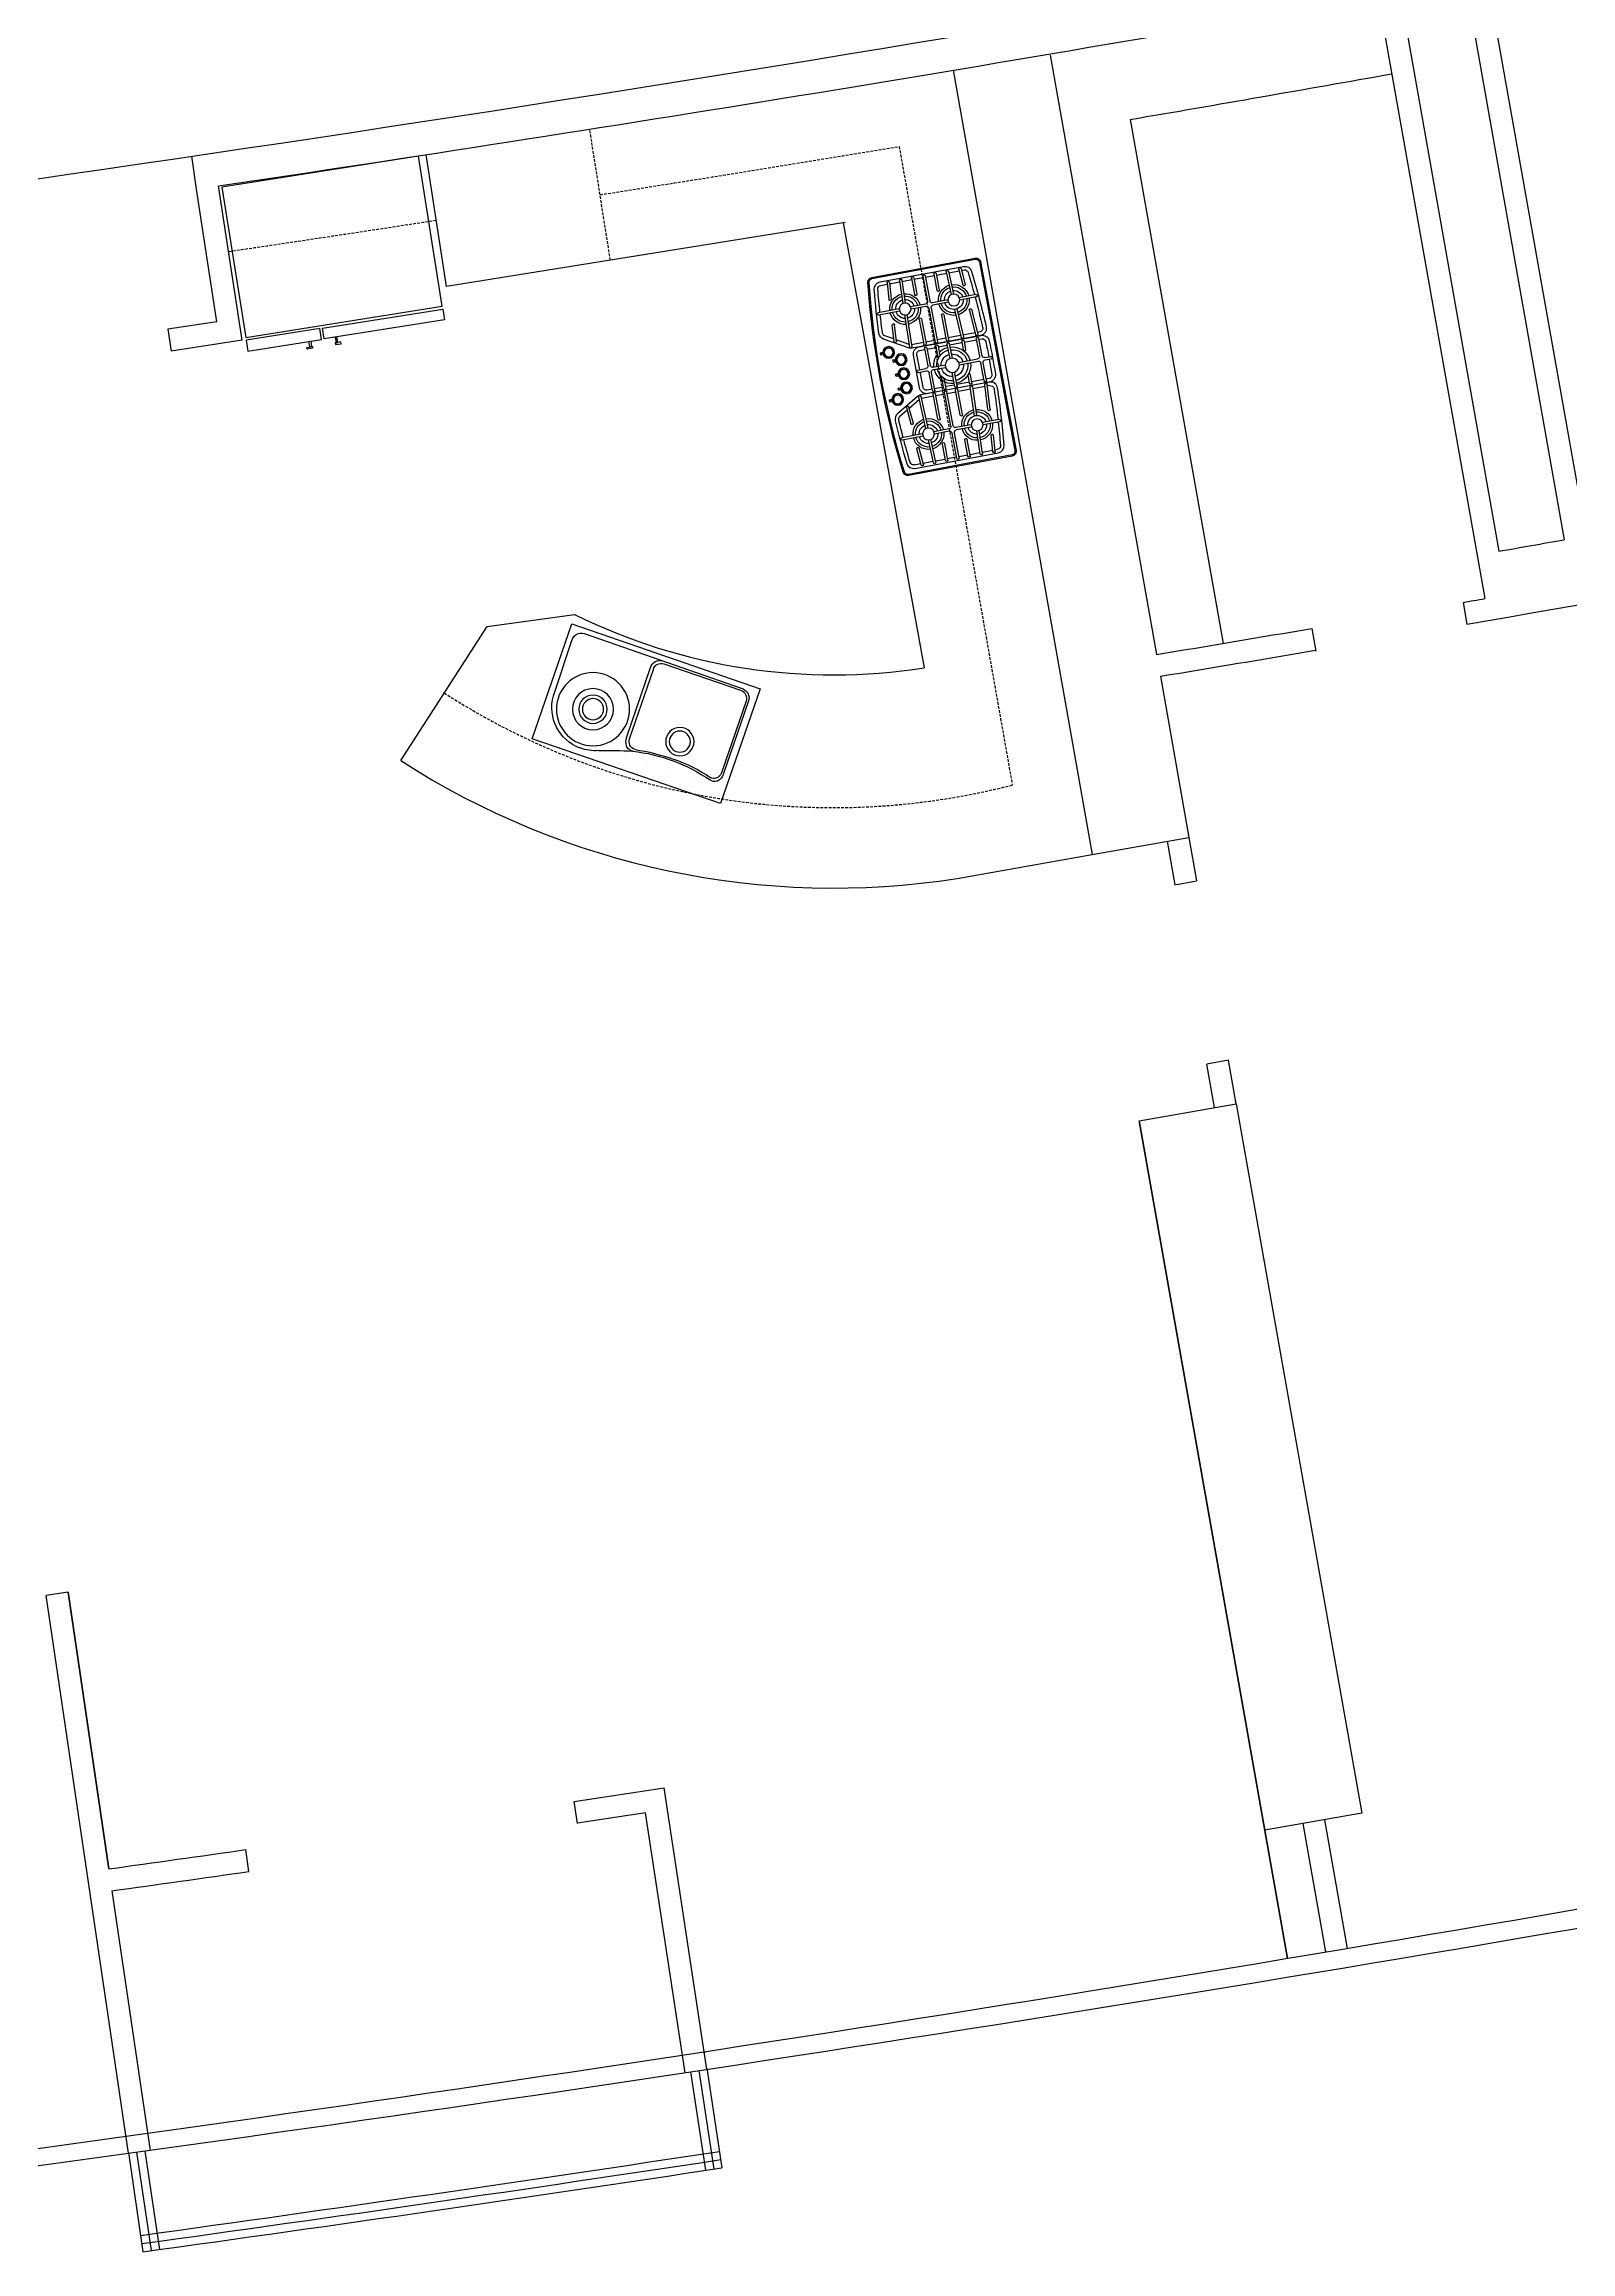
# Model space of a CAD drawing. Header units: inches. Extents: x 5 to 2671, y 4 to 1117.
# Drawn here: x 1269.1 to 1545.2, y 153.7 to 552.8 of the extents above; entities that cross this region are included whole.
import ezdxf

# ---------------------------------------------------------------- set-up
doc = ezdxf.new("R2010")
doc.units = ezdxf.units.IN
doc.header["$MEASUREMENT"] = 0
doc.linetypes.add('DASHED', pattern=[0.75, 0.5, -0.25])
doc.layers.add('app-u4', color=7, linetype='Continuous')
doc.styles.get("Standard").update_dxf_attribs({"font": 'arial.ttf'})

# ---------------------------------------------------------------- blocks, each defined once
blk = doc.blocks.new('fridge')
at = {"color": 1}
for points, elevation in [([(-1899.78, -329.93), (-1899.78, -331.93), (-1921.78, -331.93), (-1921.78, -329.93)], -0.01), ([(-1901.63, -328.61), (-1902.63, -328.61), (-1902.63, -328.93), (-1901.63, -328.93)], -0.02), ([(-1901.78, -329.93), (-1901.78, -328.93), (-1902.1, -328.93), (-1902.1, -329.93)], -0.01), ([(-1899.29, -329.93), (-1899.29, -331.93), (-1885.78, -331.93), (-1885.78, -329.93)], -0.01), ([(-1897.43, -328.61), (-1896.43, -328.61), (-1896.43, -328.93), (-1897.43, -328.93)], -0.02), ([(-1897.29, -329.93), (-1897.29, -328.93), (-1896.96, -328.93), (-1896.96, -329.93)], -0.01), ([(-1885.78, -359.93), (-1885.78, -332.43), (-1921.78, -332.43), (-1921.78, -359.93)], -0.02)]:
    blk.add_lwpolyline(points, close=True, dxfattribs=dict(at, elevation=elevation))
blk = doc.blocks.new('A$C4D583787')
for p, q in [((0, 21.98), (0, 0)), ((36.01, 21.98), (0, 21.98)), ((36.01, 0), (36.01, 21.98)), ((2.35, 19.95), (2.35, 19.95)), ((16.05, 16.05), (16.05, 2.84)), ((16.64, 16.28), (16.64, 2.97)), ((17.23, 19.96), (17.23, 19.96)), ((21.33, 19.96), (21.33, 19.96)), ((25.42, 19.96), (25.42, 19.96)), ((29.67, 19.96), (29.67, 19.96)), ((34.38, 2.93), (34.38, 16.66)), ((34.76, 2.93), (34.76, 16.67)), ((1.12, 13.39), (1.03, 2.85)), ((0, 0), (36.01, 0)), ((3.07, 0.89), (32.75, 1.03)), ((18.09, 1.44), (32.77, 1.42))]:
    blk.add_line(p, q)
for centre, radius in [((8.66, 13.34), 6.61), ((8.66, 13.34), 3.72), ((25.42, 13.77), 2.56), ((8.66, 13.34), 2.56), ((8.66, 13.34), 1.91), ((25.42, 13.77), 1.91)]:
    blk.add_circle(centre, radius)
for centre, radius, start, end in [((8.88, 12.96), 7.77, 90.99, 176.8361), ((8.99, 13.16), 7.57, 66.1056, 91.8117), ((29.89, 65.74), 49.02, 248.6587, 255.8378), ((18.58, 16.16), 2.53, 140.1304, 182.5301), ((17.71, 16.67), 1.54, 76.9285, 133.9141), ((18.36, 16.15), 1.72, 137.3475, 175.611), ((18.09, 16.39), 1.37, 84.7764, 137.3475), ((24.66, 47.13), 29.7, 256.8457, 271.4733), ((25.31, 57.69), 40.56, 259.9368, 270.0782), ((25.32, 45.35), 28.23, 270.0862, 285.4435), ((24.63, 48.1), 30.67, 271.485, 285.5278), ((33.28, 17.07), 1.55, 54.813, 106.4991), ((32.92, 16.78), 1.36, 54.4715, 93.6546), ((32.79, 16.59), 1.6, 2.397, 54.4715), ((32.76, 16.89), 2.01, 353.6673, 45.7261), ((2.8, 2.65), 1.78, 173.4898, 230.5256), ((3.07, 3.66), 2.77, 239.4603, 270.0149), ((17.8, 2.71), 1.75, 175.5853, 268.6905), ((18.05, 2.86), 1.42, 175.3421, 271.514), ((32.85, 3.27), 2.24, 267.6645, 305.8974), ((32.8, 3), 1.58, 268.8065, 357.615), ((32.89, 2.83), 1.88, 312.759, 3.0501)]:
    blk.add_arc(centre, radius, start, end)
at = {"flags": 8}
for tag in ['MATERIAL', 'PRODUCT', 'TRADENAME', 'MODELNUMBER']:
    blk.add_attdef(tag, (18, 10.99), '', height=0.001, dxfattribs=at)
blk = doc.blocks.new('Cooktop')
at = {"color": 1}
for p, q in [((655.42, -564.77), (655.42, -564.77)), ((655.42, -568.03), (655.42, -565.46)), ((656.42, -568.03), (656.42, -565.43)), ((616.87, -570.91), (623.71, -570.45)), ((616.88, -576.38), (626.72, -575.99)), ((616.94, -571.91), (623.64, -571.46)), ((617.54, -570.86), (617.54, -569.79)), ((617.54, -576.35), (617.54, -571.87)), ((628.69, -566.78), (628.69, -573.91)), ((629.69, -566.78), (629.69, -573.91)), ((633.12, -575.74), (645.23, -575.26)), ((634.54, -569.73), (645.17, -569.03)), ((634.71, -570.73), (645.26, -570.02)), ((644.42, -568.04), (644.42, -569.08)), ((644.43, -570.08), (644.43, -575.29)), ((646.79, -569.03), (654.42, -569.03)), ((646.79, -570.03), (654.43, -570.03)), ((646.98, -575.26), (650.52, -575.26)), ((655.43, -579.06), (655.43, -571.03)), ((656.43, -579.12), (656.43, -571.03)), ((664.81, -569.03), (657.42, -569.03)), ((664.81, -570.03), (657.43, -570.03)), ((664.85, -575.26), (661.31, -575.26)), ((677.15, -570.7), (666.6, -570.01)), ((678.74, -575.71), (666.63, -575.25)), ((677.31, -569.71), (666.68, -569.02)), ((667.42, -568.03), (667.42, -569.07)), ((667.43, -570.07), (667.43, -575.28)), ((682.16, -566.75), (682.16, -573.88)), ((683.16, -566.75), (683.16, -573.88)), ((694.97, -576.34), (685.13, -575.96)), ((694.98, -570.87), (688.15, -570.42)), ((694.92, -571.87), (688.21, -571.43)), ((694.31, -570.83), (694.31, -569.75)), ((694.32, -576.32), (694.31, -571.83)), ((616.9, -581.59), (623.96, -581.59)), ((616.9, -582.59), (623.96, -582.59)), ((616.92, -577.38), (626.78, -576.99)), ((617.54, -581.59), (617.54, -577.35)), ((617.54, -586.38), (617.54, -582.59)), ((628.69, -578.79), (628.69, -585.38)), ((629.69, -578.79), (629.69, -585.38)), ((633.14, -576.74), (645.28, -576.26)), ((634.56, -581.59), (645.27, -581.59)), ((634.56, -582.59), (645.28, -582.59)), ((644.43, -576.29), (644.43, -581.59)), ((644.43, -582.59), (644.43, -586.38)), ((646.85, -581.59), (652.81, -581.59)), ((646.85, -582.59), (652.84, -582.59)), ((646.98, -576.26), (650.52, -576.26)), ((655.44, -590.18), (655.43, -584.97)), ((656.44, -590.18), (656.43, -584.91)), ((664.87, -582.59), (658.68, -582.59)), ((664.87, -581.59), (658.7, -581.59)), ((664.85, -576.26), (661.31, -576.26)), ((678.71, -576.71), (666.57, -576.25)), ((677.31, -582.57), (666.58, -582.58)), ((677.31, -581.57), (666.6, -581.58)), ((667.43, -576.28), (667.43, -581.58)), ((667.43, -582.58), (667.43, -586.37)), ((682.17, -578.77), (682.18, -585.36)), ((683.17, -578.77), (683.18, -585.36)), ((694.93, -577.34), (685.08, -576.96)), ((694.96, -581.55), (687.9, -581.56)), ((694.96, -582.55), (687.9, -582.56)), ((694.32, -581.55), (694.32, -577.32)), ((694.33, -586.34), (694.32, -582.55)), ((616.9, -586.38), (627.69, -586.38)), ((616.9, -587.38), (627.69, -587.38)), ((616.9, -591.18), (623.96, -591.18)), ((616.9, -592.18), (623.96, -592.18)), ((617.54, -591.18), (617.54, -587.38)), ((617.54, -596.39), (617.54, -592.18)), ((628.69, -588.38), (628.69, -594.74)), ((629.69, -588.38), (629.69, -594.74)), ((630.69, -586.38), (645.27, -586.38)), ((630.69, -587.38), (645.28, -587.38)), ((634.56, -591.18), (645.27, -591.18)), ((634.56, -592.18), (645.28, -592.18)), ((644.43, -587.38), (644.44, -591.18)), ((644.44, -592.18), (644.44, -597.31)), ((646.85, -586.38), (650.86, -586.38)), ((646.85, -587.38), (651.99, -587.38)), ((646.85, -591.18), (654.44, -591.18)), ((646.85, -592.18), (654.44, -592.18)), ((655.44, -596.61), (655.44, -593.18)), ((656.44, -596.62), (656.44, -593.18)), ((664.87, -591.18), (657.44, -591.18)), ((664.87, -592.18), (657.44, -592.18)), ((664.87, -587.38), (659.53, -587.38)), ((664.87, -586.38), (660.65, -586.38)), ((681.18, -587.36), (666.58, -587.37)), ((677.32, -592.16), (666.59, -592.17)), ((681.18, -586.36), (666.6, -586.37)), ((677.31, -591.16), (666.6, -591.17)), ((667.43, -587.37), (667.44, -591.17)), ((667.44, -592.17), (667.44, -597.3)), ((682.18, -588.36), (682.19, -594.72)), ((683.18, -588.36), (683.19, -594.72)), ((694.96, -586.34), (684.18, -586.35)), ((694.96, -587.34), (684.18, -587.35)), ((694.97, -591.14), (687.91, -591.15)), ((694.97, -592.14), (687.91, -592.15)), ((694.33, -591.14), (694.33, -587.34)), ((694.34, -596.35), (694.33, -592.14)), ((616.89, -602.65), (623.92, -603.2)), ((616.9, -597.37), (626.75, -597.7)), ((616.94, -596.37), (626.74, -596.7)), ((616.97, -601.65), (624, -602.2)), ((617.54, -601.69), (617.54, -597.39)), ((617.54, -605.48), (617.54, -602.7)), ((628.69, -599.63), (628.69, -608.58)), ((629.69, -599.63), (629.69, -608.58)), ((631.59, -597.86), (645.27, -598.32)), ((631.66, -596.87), (645.28, -597.32)), ((641.84, -604.3), (634.8, -603.74)), ((641.92, -603.3), (634.88, -602.75)), ((644.11, -598.29), (641.24, -603.25)), ((680.21, -596.84), (666.59, -597.31)), ((680.29, -597.84), (666.61, -598.31)), ((667.77, -598.27), (670.64, -603.23)), ((669.97, -603.29), (677, -602.73)), ((670.05, -604.28), (677.08, -603.72)), ((682.19, -599.6), (682.2, -608.55)), ((683.19, -599.6), (683.2, -608.55)), ((694.94, -596.33), (685.13, -596.67)), ((694.97, -597.33), (685.13, -597.67)), ((694.92, -601.61), (687.88, -602.17)), ((695, -602.61), (687.96, -603.17)), ((694.34, -601.66), (694.34, -597.35)), ((694.35, -605.44), (694.34, -602.66)), ((640.69, -604.21), (638.69, -607.66)), ((671.2, -604.19), (673.19, -607.64))]:
    blk.add_line(p, q, dxfattribs=at)
for points in [[(698.34, -608.52), (698.34, -564.27, 0.414214), (696.34, -562.27), (615.54, -562.27, 0.414214), (613.54, -564.27), (613.54, -608.62, 0.381435), (615.31, -610.6, 0.057281), (696.57, -610.5, 0.380724)], [(697.84, -608.52), (697.84, -564.27, 0.414214), (696.34, -562.77), (615.54, -562.77, 0.414214), (614.04, -564.27), (614.04, -608.62, 0.381435), (615.37, -610.11, 0.057281), (696.51, -610.01, 0.380724)], [(637.24, -609.91, -0.013142), (618.73, -608.46, -0.38399), (616.04, -605.48), (616.04, -569.79, -0.383444), (618.72, -566.8, -0.016666), (642.81, -565.05, -0.425693), (645.92, -568.04), (645.94, -597.31, -0.131778), (645.54, -598.81), (639.99, -608.41, -0.281855)], [(648.86, -564.86, 0.407689), (645.92, -567.86), (645.94, -594.31, 0.414214), (648.94, -597.31), (662.94, -597.3, 0.414214), (665.94, -594.3), (665.92, -567.81, 0.409349), (662.97, -564.81, 0.009741)], [(674.65, -609.89, 0.013142), (693.16, -608.42, 0.38399), (695.85, -605.44), (695.81, -569.75, 0.383444), (693.13, -566.77, 0.016666), (669.04, -565.03, 0.425693), (665.92, -568.03), (665.94, -597.3, 0.131778), (666.34, -598.8), (671.9, -608.4, 0.281855)]]:
    blk.add_lwpolyline(points, format="xyb", close=True, dxfattribs=at)
for points in [[(655.42, -566.27, 0.004527), (648.89, -566.36, 0.407689), (647.42, -567.86), (647.42, -569.03)], [(664.42, -569.03), (664.42, -567.81, 0.409349), (662.95, -566.31, 0.004521), (656.42, -566.26, 0.004521)], [(647.44, -592.18), (647.44, -594.31, 0.414214), (648.94, -595.81), (655.44, -595.8)], [(656.44, -595.8), (662.94, -595.8, 0.414214), (664.44, -594.3), (664.44, -592.18)]]:
    blk.add_lwpolyline(points, format="xyb", dxfattribs=at)
for points in [[(647.43, -570.03), (647.43, -575.26)], [(664.43, -575.26), (664.43, -570.03)], [(647.43, -576.26), (647.43, -581.59)], [(647.43, -582.59), (647.43, -586.38)], [(664.43, -581.59), (664.43, -576.26)], [(664.43, -586.38), (664.43, -582.59)], [(647.43, -587.38), (647.44, -591.18)], [(664.44, -591.18), (664.43, -587.38)]]:
    blk.add_lwpolyline(points, dxfattribs=at)
for points in [[(645.34, -610.65), (646.38, -610.65), (646.38, -609.7), (645.34, -609.7)], [(645.82, -610.26), (645.95, -610.26), (645.95, -609.7), (645.82, -609.7)], [(649.44, -606.15), (650.48, -606.15), (650.48, -605.19), (649.44, -605.19)], [(649.92, -605.76), (650.05, -605.76), (650.05, -605.19), (649.92, -605.19)], [(655.48, -606.15), (656.53, -606.15), (656.53, -605.19), (655.48, -605.19)], [(655.97, -605.76), (656.1, -605.76), (656.1, -605.19), (655.97, -605.19)], [(661.51, -606.15), (662.56, -606.15), (662.56, -605.19), (661.51, -605.19)], [(661.99, -605.76), (662.13, -605.76), (662.13, -605.19), (661.99, -605.19)], [(665.48, -610.74), (666.53, -610.74), (666.53, -609.79), (665.48, -609.79)], [(665.97, -610.36), (666.1, -610.36), (666.1, -609.79), (665.97, -609.79)]]:
    blk.add_lwpolyline(points, close=True, dxfattribs=at)
for centre, radius in [((629.19, -576.35), 2.49), ((682.67, -576.32), 2.49), ((655.76, -582.02), 2.98), ((629.19, -597.19), 2.49), ((649.96, -602.72), 2.47), ((649.96, -602.72), 1.97), ((649.96, -602.72), 1.85), ((656.01, -602.72), 2.47), ((656.01, -602.72), 1.97), ((656.01, -602.72), 1.85), ((662.03, -602.72), 2.47), ((662.03, -602.72), 1.97), ((662.03, -602.72), 1.85), ((682.69, -597.16), 2.49), ((645.86, -607.22), 2.47), ((645.86, -607.22), 1.97), ((645.86, -607.22), 1.85), ((666.01, -607.32), 2.47), ((666.01, -607.32), 1.97), ((666.01, -607.32), 1.85)]:
    blk.add_circle(centre, radius, dxfattribs=at)
for centre, radius, start, end in [((629.19, -566.78), 0.5, 0, 180), ((657.12, -927.1), 360.83, 92.2646, 94.3603), ((642.92, -568.04), 1.5, 0.02817, 92.2646), ((655.92, -565.46), 0.5, 356.97282, 179.97183), ((668.92, -568.03), 1.5, 87.79174, 180.02817), ((655.08, -927.1), 360.83, 85.69604, 87.79174), ((682.66, -566.75), 0.5, 0.05634, 180.05634), ((616.9, -571.41), 0.5, 93.80195, 273.80195), ((619.04, -569.79), 1.5, 96.08383, 180), ((657.12, -927.1), 360.83, 94.51957, 96.08383), ((629.19, -576.35), 6.49, 94.41608, 178.22125), ((623.67, -570.96), 0.504, 266.37697, 101.22693), ((629.19, -576.35), 5.49, 95.222, 177.48395), ((629.19, -576.35), 3.97, 97.22913, 175.64846), ((629.19, -576.35), 6.49, 6.30472, 85.58392), ((629.19, -576.35), 5.49, 7.04201, 84.778), ((629.19, -576.35), 3.97, 277.22913, 82.77087), ((634.62, -570.23), 0.502, 88.13698, 279.46692), ((645.2, -569.53), 0.5, 273.80195, 93.80195), ((645.24, -575.76), 0.5, 272.26298, 92.26298), ((646.79, -569.53), 0.5, 90, 270), ((646.98, -575.76), 0.5, 90, 270), ((655.76, -582.02), 7.75, 92.42937, 176.83563), ((655.76, -582.02), 6.56, 92.86679, 176.25887), ((650.52, -575.76), 0.5, 270, 90), ((654.42, -568.03), 1, 270, 0.02775), ((654.43, -571.03), 1, 0.02817, 90), ((657.42, -568.03), 1, 180.02817, 270), ((657.43, -571.03), 1, 90, 180.02817), ((655.76, -582.02), 7.75, 3.16437, 85.03002), ((655.76, -582.02), 6.56, 3.74113, 84.11722), ((661.31, -575.76), 0.5, 90, 270), ((664.81, -569.53), 0.5, 270, 90), ((664.85, -575.76), 0.5, 270, 90), ((666.61, -575.75), 0.5, 87.79336, 267.79336), ((666.65, -569.52), 0.5, 86.25439, 266.25439), ((682.67, -576.32), 6.49, 94.47242, 173.75162), ((677.23, -570.21), 0.502, 260.58942, 91.91936), ((682.67, -576.32), 5.49, 95.27834, 173.01433), ((682.67, -576.32), 3.97, 97.28547, 262.82722), ((655.08, -927.1), 360.83, 83.97251, 85.53677), ((682.67, -576.32), 6.49, 1.83509, 85.64026), ((682.67, -576.32), 5.49, 2.57239, 84.83434), ((682.67, -576.32), 3.97, 4.40788, 82.82722), ((688.18, -570.93), 0.504, 78.82941, 273.67937), ((692.81, -569.75), 1.5, 0.05634, 83.97251), ((694.95, -571.37), 0.5, 266.25439, 86.25439), ((616.9, -576.88), 0.5, 92.26298, 272.26298), ((616.9, -582.09), 0.5, 90, 270), ((629.19, -576.35), 6.49, 187.053, 265.58392), ((629.19, -576.35), 5.49, 187.92744, 264.778), ((623.96, -582.09), 0.5, 270, 90), ((629.19, -576.35), 3.97, 190.10614, 262.77087), ((629.19, -576.35), 6.49, 274.41608, 357.47429), ((629.19, -576.35), 5.49, 275.222, 356.59985), ((634.56, -582.09), 0.5, 90, 270.00066), ((645.27, -582.09), 0.5, 270, 90), ((646.85, -582.09), 0.5, 90, 270), ((655.76, -582.02), 7.75, 184.2334, 267.62697), ((655.76, -582.02), 6.56, 185.00582, 267.18955), ((655.76, -582.02), 4.74, 93.95432, 174.82414), ((655.76, -582.02), 4.74, 186.92914, 266.10202), ((655.76, -582.02), 4.74, 5.17586, 81.84234), ((655.76, -582.02), 6.56, 275.93912, 354.99418), ((655.76, -582.02), 4.74, 278.214, 353.07086), ((655.76, -582.02), 7.75, 325.71814, 355.7666), ((664.87, -582.09), 0.5, 270, 90), ((666.6, -582.08), 0.5, 90.05634, 270.05634), ((682.67, -576.32), 6.49, 182.58205, 265.64026), ((682.67, -576.32), 5.49, 183.45649, 264.83434), ((677.31, -582.07), 0.5, 270.05568, 90.05634), ((682.67, -576.32), 3.97, 277.28547, 349.9502), ((682.67, -576.32), 5.49, 275.27834, 352.1289), ((682.67, -576.32), 6.49, 274.47242, 353.00334), ((687.9, -582.06), 0.5, 90.05634, 270.05634), ((694.95, -576.84), 0.5, 267.79336, 87.79336), ((694.96, -582.05), 0.5, 270.05634, 90.05634), ((616.9, -586.88), 0.5, 90, 270), ((616.9, -591.68), 0.5, 90, 270), ((629.19, -597.19), 6.49, 94.41608, 174.52229), ((629.19, -597.19), 5.49, 95.222, 173.87495), ((623.96, -591.68), 0.5, 270, 90), ((629.19, -597.19), 3.97, 97.22913, 172.26414), ((627.69, -585.38), 1, 270, 360), ((627.69, -588.38), 1, 0, 90.00066), ((630.69, -585.38), 1, 180, 270), ((630.69, -588.38), 1, 90.00066, 180), ((629.19, -597.19), 6.49, 1.62301, 85.58392), ((629.19, -597.19), 5.49, 2.27035, 84.778), ((629.19, -597.19), 3.97, 3.88116, 82.77087), ((634.56, -591.68), 0.5, 90, 270.00066), ((645.27, -586.88), 0.5, 270, 90), ((645.27, -591.68), 0.5, 270, 90), ((646.85, -586.88), 0.5, 90, 270), ((646.85, -591.68), 0.5, 90, 270), ((654.44, -590.18), 1, 270, 0.02817), ((654.44, -593.18), 1, 0.02817, 90), ((655.76, -582.02), 7.75, 275.02632, 316.18877), ((657.44, -590.18), 1, 180.02817, 270), ((657.44, -593.18), 1, 90, 180.02817), ((664.87, -586.88), 0.5, 270, 90), ((664.87, -591.68), 0.5, 270, 90), ((666.6, -586.87), 0.5, 90.05634, 270.05634), ((666.61, -591.67), 0.5, 90.05634, 270.05634), ((682.69, -597.16), 6.49, 94.47242, 178.43333), ((682.69, -597.16), 5.49, 95.27834, 177.78599), ((677.32, -591.66), 0.5, 270.05568, 90.05634), ((682.69, -597.16), 3.97, 97.28547, 176.17519), ((681.18, -585.36), 1, 270.05634, 0.05634), ((681.18, -588.36), 1, 0.05634, 90.05568), ((684.18, -585.35), 1, 180.05634, 270.05634), ((684.18, -588.35), 1, 90.05568, 180.05634), ((682.69, -597.16), 6.49, 5.53406, 85.64026), ((682.69, -597.16), 5.49, 6.1814, 84.83434), ((682.69, -597.16), 3.97, 7.7922, 82.82722), ((687.91, -591.65), 0.5, 90.05634, 270.05634), ((694.96, -586.84), 0.5, 270.05634, 90.05634), ((694.97, -591.64), 0.5, 270.05634, 90.05634), ((616.92, -596.87), 0.5, 88.07265, 268.07265), ((616.93, -602.15), 0.5, 85.49622, 265.49622), ((629.19, -597.19), 6.49, 183.35486, 265.58392), ((629.19, -597.19), 5.49, 184.31979, 264.778), ((623.96, -602.7), 0.5, 265.49622, 85.49622), ((629.19, -597.19), 3.97, 186.72547, 262.77087), ((629.19, -597.19), 3.97, 277.22913, 349.42115), ((629.19, -597.19), 5.49, 275.222, 351.82682), ((629.19, -597.19), 6.49, 274.41608, 352.79175), ((634.84, -603.24), 0.5, 85.49622, 265.49622), ((641.88, -603.8), 0.5, 265.49622, 85.49622), ((642.96, -597.23), 1.5, 357.4937, 358.10082), ((645.27, -597.82), 0.5, 268.07265, 88.07265), ((655.94, -596.61), 0.5, 180.02817, 3.02718), ((666.61, -597.81), 0.5, 91.9837, 271.9837), ((668.92, -597.22), 1.5, 181.95552, 182.56264), ((670.01, -603.79), 0.5, 94.56012, 274.56012), ((682.69, -597.16), 6.49, 187.26459, 265.64026), ((677.04, -603.22), 0.5, 274.56012, 94.56012), ((682.69, -597.16), 5.49, 188.22952, 264.83434), ((682.69, -597.16), 3.97, 190.63519, 262.82722), ((682.69, -597.16), 6.49, 274.47242, 356.70148), ((682.69, -597.16), 5.49, 275.27834, 355.73655), ((682.69, -597.16), 3.97, 277.28547, 353.33088), ((687.92, -602.67), 0.5, 94.56012, 274.56012), ((694.96, -602.11), 0.5, 274.56012, 94.56012), ((694.96, -596.83), 0.5, 271.9837, 91.9837), ((619.04, -605.48), 1.5, 180, 264.02517), ((655.5, -257.08), 351.8, 264.02517, 265.62882), ((629.19, -608.58), 0.5, 180, 0), ((655.5, -257.08), 351.8, 265.79214, 267.03688), ((637.39, -606.91), 1.5, 267.03688, 330), ((674.49, -606.89), 1.5, 210.05634, 273.01946), ((656.04, -257.08), 351.8, 273.01946, 274.2642), ((682.7, -608.55), 0.5, 180.05634, 0.05634), ((656.04, -257.08), 351.8, 274.42752, 276.03117), ((692.85, -605.44), 1.5, 276.03117, 0.05634)]:
    blk.add_arc(centre, radius, start, end, dxfattribs=at)

msp = doc.modelspace()

# ---------------------------------------------------------------- linework, layer by layer
for p, q in [((1528.98, 570.81), (1547.92, 463.92)), ((1526.09, 564.19), (1543.98, 463.23)), ((1510.33, 561.4), (1529.62, 452.58)), ((1514.27, 562.09), (1532.16, 461.15)), ((1451.06, 550.85), (1470.27, 442.48)), ((1433.47, 548.11), (1458.6, 406.32)), ((1465.52, 539.2), (1482.31, 444.49)), ((1296.71, 526.61), (1295.84, 532.55)), ((1341.9, 509), (1338.24, 532.86)), ((1304.95, 499.29), (1300.67, 527.2)), ((1300.39, 502.64), (1296.71, 526.61)), ((1413.98, 520.56), (1341.9, 509)), ((1413.59, 520.5), (1428.25, 440.07)), ((1300.39, 502.64), (1291.49, 501.27)), ((1291.49, 501.27), (1292.1, 497.32)), ((1304.95, 499.29), (1292.1, 497.32)), ((1525.68, 451.9), (1526.38, 447.95)), ((1333.61, 423.31), (1349.25, 447.54)), ((1349.25, 447.54), (1365.06, 449.71)), ((1498.33, 447.19), (1499.05, 443.1)), ((1534.26, 449.33), (1534.26, 449.32)), ((1470.97, 438.54), (1476.13, 409.42)), ((1458.6, 406.32), (1476.13, 409.42)), ((1472.19, 408.73), (1473.58, 400.85)), ((1476.13, 409.42), (1477.52, 401.55)), ((1434.22, 402), (1458.6, 406.32)), ((1473.58, 400.85), (1477.52, 401.55)), ((1483.27, 369.14), (1479.33, 368.44)), ((1480.72, 360.56), (1479.33, 368.44)), ((1484.66, 361.26), (1483.27, 369.14)), ((1467.14, 358.16), (1484.66, 361.26)), ((1484.66, 361.26), (1507.39, 233.01)), ((1467.14, 358.16), (1493.97, 206.75)), ((1493.97, 206.75), (1467.14, 358.16)), ((1273.47, 272.95), (1269.51, 272.37)), ((1284.39, 171.5), (1269.51, 272.37)), ((1280.85, 222.91), (1273.47, 272.95)), ((1273.47, 272.95), (1280.85, 222.91)), ((1364.96, 235.12), (1381.22, 237.57)), ((1388.98, 186.67), (1381.22, 237.59)), ((1365.56, 231.16), (1364.96, 235.12)), ((1377.87, 233.03), (1365.56, 231.17)), ((1385.03, 186.07), (1377.87, 233.03)), ((1507.39, 233.01), (1489.87, 229.91)), ((1504.82, 208.56), (1500.7, 231.82)), ((1500.88, 207.9), (1496.76, 231.13)), ((1306.15, 222.44), (1305.6, 226.4)), ((1288.35, 172.04), (1281.43, 218.95)), ((1388.49, 189.87), (1388.53, 189.64)), ((1386.01, 186.22), (1388.72, 168.43)), ((1387.5, 186.45), (1390.2, 168.65)), ((1388.94, 186.91), (1391.68, 168.88)), ((1285.87, 171.7), (1288.5, 153.91)), ((1287.36, 171.91), (1289.98, 154.13)), ((1284.37, 171.62), (1287.01, 153.69))]:
    msp.add_line(p, q)
at = {"linetype": 'DASHED'}
for p, q in [((1371.52, 513.75), (1367.79, 537.45)), ((1423.73, 534.33), (1444.19, 418.88))]:
    msp.add_line(p, q, dxfattribs=at)
for centre, radius, start, end in [((234.95, 7726.75), 7272, 276.987832, 280.250161), ((234.95, 7726.75), 7278, 278.420082, 280.092547), ((234.95, 7726.75), 7292.12, 279.715317, 280.092547), ((260.02, 7730.68), 7392, 279.864272, 281.821658), ((260.02, 7730.68), 7380, 279.926079, 280.019243), ((260.02, 7730.68), 7388, 279.864171, 279.895192), ((1411.85, 544.53), 105.74, 243.7345, 278.9206), ((260.02, 7730.68), 7388, 279.428279, 279.64896), ((260.02, 7730.68), 7392, 279.428616, 279.649177), ((1411.85, 544.53), 144.28, 237.1612, 278.9206), ((191.07, 8015.8), 7917, 277.048541, 281.891445), ((205.25, 7985.91), 7888.54, 277.060762, 281.966136), ((234.95, 7726.75), 7576.37, 277.934842, 278.123915), ((234.95, 7726.75), 7580.37, 277.934842, 278.123803), ((199.4, 8016.83), 7935, 277.875081, 278.638501), ((199.4, 8016.83), 7936.5, 277.875081, 278.638501), ((199.4, 8016.83), 7938, 277.875081, 278.638501)]:
    msp.add_arc(centre, radius, start, end)
for centre, radius, start, end in [((234.95, 7726.75), 7290, 278.95463, 279.385107), ((234.95, 7726.75), 7290, 278.420575, 278.719237), ((1411.85, 544.53), 129.74, 237.1612, 284.4332)]:
    msp.add_arc(centre, radius, start, end, dxfattribs=at)

# ---------------------------------------------------------------- block references
at = {"layer": 'app-u4', "rotation": 188.9999999999999}
msp.add_blockref('fridge', (-504.98, -123.54, 0.02), dxfattribs=at)
at = {"layer": 'app-u4', "xscale": -0.4296020129892119, "yscale": 0.4296020129892119, "zscale": 0.4296020129892119, "rotation": 280.6153155512233}
msp.add_blockref('Cooktop', (1730.99, 263.93), dxfattribs=at)
at = {"layer": 'app-u4'}
ref = msp.add_blockref('A$C4D583787', (1364.53, 448.02), dxfattribs=dict(at, xscale=-1, rotation=161))
ref.add_attrib('MATERIAL', 'CAST IRON', (1377.98, 431.77), dxfattribs={"layer": '0', "height": 0.001, "rotation": 161, "flags": 8})
ref.add_attrib('PRODUCT', 'SINKS', (1377.98, 431.77), dxfattribs={"layer": '0', "height": 0.001, "rotation": 161, "flags": 8})
ref.add_attrib('TRADENAME', 'CILANTRO', (1377.98, 431.76), dxfattribs={"layer": '0', "height": 0.001, "rotation": 161, "flags": 8})
ref.add_attrib('MODELNUMBER', 'K-5879-5', (1377.98, 431.76), dxfattribs={"layer": '0', "height": 0.001, "rotation": 161, "flags": 8})

doc.saveas('drawing.dxf')
